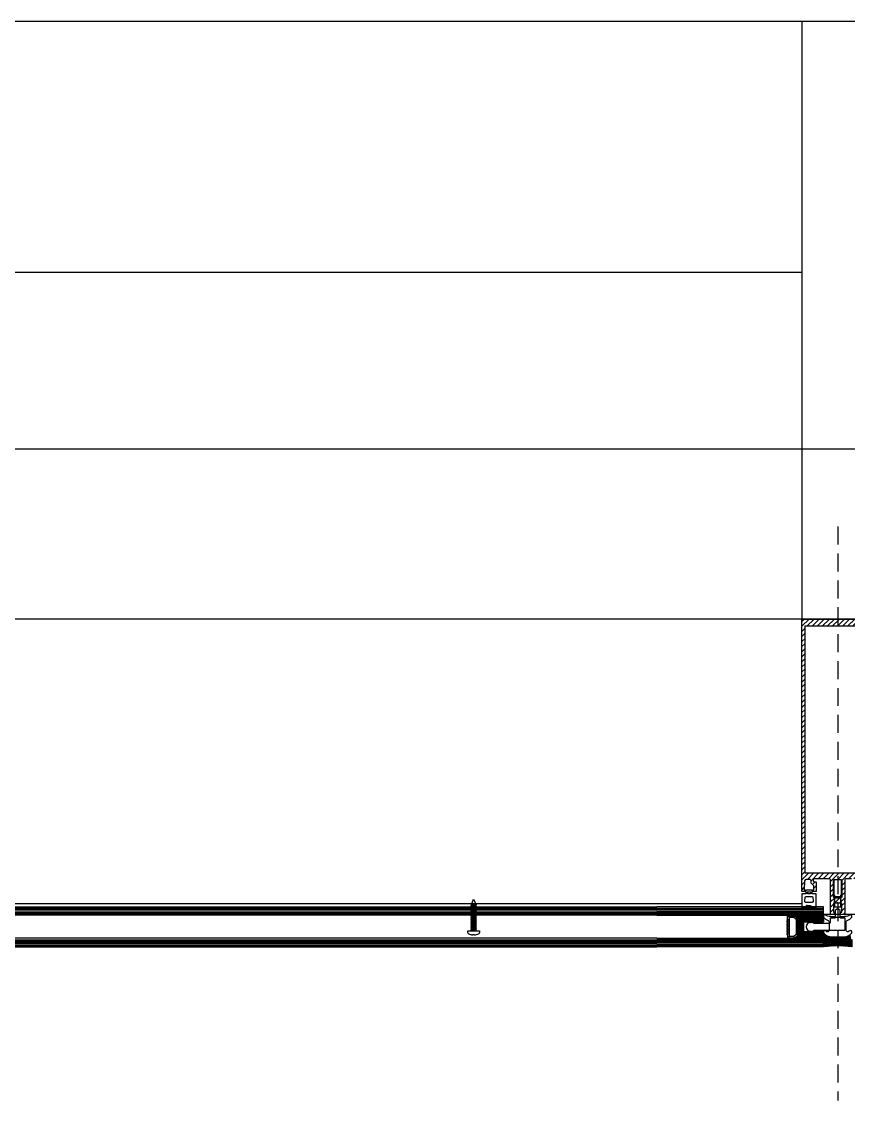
# Model space of a CAD drawing. Header units: inches. Extents: x 21 to 32698, y 13 to 3712.
# Drawn here: x 10935.2 to 10992.9, y 1155.5 to 1230.7 of the extents above; entities that cross this region are included whole.
import ezdxf

# ---------------------------------------------------------------- set-up
doc = ezdxf.new("R2010")
doc.units = ezdxf.units.IN
doc.header["$MEASUREMENT"] = 0
doc.linetypes.add('1+1 dbx a2$0$374_BLD_A1_BLOK_2$0$HIDDEN', pattern=[0.375, 0.25, -0.125])
for name, color, linetype, lineweight in [('Z_MİM_-KM-Gor-15', 8, 'Continuous', 25), ('Z_MİM_00', 8, 'Continuous', 25), ('Z_MİM_78-köpük', 8, 'Continuous', 25), ('Z_MİM_Aksesuar', 8, 'Continuous', 25), ('Z_MİM_alU-8', 8, 'Continuous', 25), ('Z_MİM_ALUMINIUM', 8, 'Continuous', 25), ('Z_MİM_fitiller_k', 8, 'Continuous', 25), ('Z_MİM_MYM_CAM', 8, 'Continuous', 25), ('Z_MİM_TR', 8, 'Continuous', 25)]:
    doc.layers.add(name, color=color, linetype=linetype, lineweight=lineweight)

# ---------------------------------------------------------------- blocks, each defined once
blk = doc.blocks.new('V24222')
at = {"linetype": 'Continuous'}
for p, q in [((3032.84, -606.47), (3033.06, -606.47)), ((3032.84, -607.5), (3033.06, -607.5)), ((3033.06, -605.14), (3033.06, -605.21)), ((3033.06, -606.47), (3033.06, -607.5)), ((3033.06, -608.75), (3033.06, -608.82)), ((3035.9, -602.98), (3034.67, -602.98)), ((3035.9, -610.98), (3035.9, -602.98)), ((3036.94, -605.43), (3036.1, -605.43)), ((3036.1, -608.53), (3036.3, -608.53)), ((3036.3, -608.53), (3036.48, -609.04)), ((3036.48, -609.04), (3037.41, -604.92)), ((3036.48, -609.04), (3036.95, -608.57)), ((3036.6, -606.94), (3036.95, -605.39)), ((3037.41, -604.92), (3036.95, -605.39)), ((3036.95, -608.57), (3037.3, -607.02)), ((3036.95, -608.53), (3037.7, -608.53)), ((3037.59, -605.43), (3037.41, -604.92)), ((3038.34, -605.43), (3037.59, -605.43)), ((3037.7, -608.53), (3037.88, -609.04)), ((3037.88, -609.04), (3038.81, -604.92)), ((3037.88, -609.04), (3038.35, -608.57)), ((3038, -606.94), (3038.35, -605.39)), ((3038.81, -604.92), (3038.35, -605.39)), ((3038.35, -608.57), (3038.7, -607.02)), ((3038.35, -608.53), (3039.1, -608.53)), ((3038.99, -605.43), (3038.81, -604.92)), ((3039.74, -605.43), (3038.99, -605.43)), ((3039.1, -608.53), (3039.28, -609.04)), ((3039.28, -609.04), (3040.21, -604.92)), ((3039.28, -609.04), (3039.75, -608.57)), ((3039.4, -606.94), (3039.75, -605.39)), ((3040.21, -604.92), (3039.75, -605.39)), ((3039.75, -608.57), (3040.1, -607.02)), ((3039.75, -608.53), (3040.5, -608.53)), ((3040.39, -605.43), (3040.21, -604.92)), ((3041.14, -605.43), (3040.39, -605.43)), ((3040.5, -608.53), (3040.68, -609.04)), ((3040.68, -609.04), (3041.61, -604.92)), ((3040.68, -609.04), (3041.15, -608.57)), ((3040.8, -606.94), (3041.15, -605.39)), ((3041.61, -604.92), (3041.15, -605.39)), ((3041.15, -608.57), (3041.5, -607.02)), ((3041.15, -608.53), (3041.9, -608.53)), ((3041.79, -605.43), (3041.61, -604.92)), ((3042.54, -605.43), (3041.79, -605.43)), ((3041.9, -608.53), (3042.08, -609.04)), ((3042.08, -609.04), (3043.01, -604.92)), ((3042.08, -609.04), (3042.55, -608.57)), ((3042.2, -606.94), (3042.55, -605.39)), ((3043.01, -604.92), (3042.55, -605.39)), ((3042.55, -608.57), (3042.9, -607.02)), ((3042.55, -608.53), (3043.3, -608.53)), ((3043.19, -605.43), (3043.01, -604.92)), ((3043.94, -605.43), (3043.19, -605.43)), ((3043.3, -608.53), (3043.48, -609.04)), ((3043.48, -609.04), (3044.41, -604.92)), ((3043.48, -609.04), (3043.95, -608.57)), ((3043.6, -606.94), (3043.95, -605.39)), ((3044.41, -604.92), (3043.95, -605.39)), ((3043.95, -608.57), (3044.3, -607.02)), ((3043.95, -608.53), (3044.7, -608.53)), ((3044.59, -605.43), (3044.41, -604.92)), ((3045.34, -605.43), (3044.59, -605.43)), ((3044.7, -608.53), (3044.88, -609.04)), ((3044.88, -609.04), (3045.81, -604.92)), ((3044.88, -609.04), (3045.35, -608.57)), ((3045, -606.94), (3045.35, -605.39)), ((3045.81, -604.92), (3045.35, -605.39)), ((3045.35, -608.57), (3045.7, -607.02)), ((3045.35, -608.53), (3046.1, -608.53)), ((3045.99, -605.43), (3045.81, -604.92)), ((3046.74, -605.43), (3045.99, -605.43)), ((3046.1, -608.53), (3046.28, -609.04)), ((3046.28, -609.04), (3047.21, -604.92)), ((3046.28, -609.04), (3046.75, -608.57)), ((3046.4, -606.94), (3046.75, -605.39)), ((3047.21, -604.92), (3046.75, -605.39)), ((3046.75, -608.57), (3047.1, -607.02)), ((3046.75, -608.53), (3047.5, -608.53)), ((3047.39, -605.43), (3047.21, -604.92)), ((3048.14, -605.43), (3047.39, -605.43)), ((3047.5, -608.53), (3047.68, -609.04)), ((3047.68, -609.04), (3048.61, -604.92)), ((3047.68, -609.04), (3048.15, -608.57)), ((3047.8, -606.94), (3048.15, -605.39)), ((3048.61, -604.92), (3048.15, -605.39)), ((3048.15, -608.57), (3048.5, -607.02)), ((3048.15, -608.53), (3048.9, -608.53)), ((3048.79, -605.43), (3048.61, -604.92)), ((3049.54, -605.43), (3048.79, -605.43)), ((3048.9, -608.53), (3049.08, -609.04)), ((3049.08, -609.04), (3050.01, -604.92)), ((3049.08, -609.04), (3049.55, -608.57)), ((3049.2, -606.94), (3049.55, -605.39)), ((3050.01, -604.92), (3049.55, -605.39)), ((3049.55, -608.57), (3049.9, -607.02)), ((3049.55, -608.53), (3050.3, -608.53)), ((3050.19, -605.43), (3050.01, -604.92)), ((3050.94, -605.43), (3050.19, -605.43)), ((3050.3, -608.53), (3050.48, -609.04)), ((3050.48, -609.04), (3051.41, -604.92)), ((3050.48, -609.04), (3050.95, -608.57)), ((3050.6, -606.94), (3050.95, -605.39)), ((3051.41, -604.92), (3050.95, -605.39)), ((3050.95, -608.57), (3051.3, -607.02)), ((3050.95, -608.53), (3051.7, -608.53)), ((3051.59, -605.43), (3051.41, -604.92)), ((3052.34, -605.43), (3051.59, -605.43)), ((3051.7, -608.53), (3051.88, -609.04)), ((3051.88, -609.04), (3052.81, -604.92)), ((3051.88, -609.04), (3052.35, -608.57)), ((3052, -606.94), (3052.35, -605.39)), ((3052.81, -604.92), (3052.35, -605.39)), ((3052.35, -608.57), (3052.7, -607.02)), ((3052.35, -608.53), (3053.1, -608.53)), ((3052.99, -605.43), (3052.81, -604.92)), ((3053.74, -605.43), (3052.99, -605.43)), ((3053.1, -608.53), (3053.28, -609.04)), ((3053.28, -609.04), (3054.21, -604.92)), ((3053.28, -609.04), (3053.75, -608.57)), ((3053.4, -606.94), (3053.75, -605.39)), ((3054.21, -604.92), (3053.75, -605.39)), ((3053.75, -608.57), (3054.1, -607.02)), ((3053.75, -608.53), (3054.2, -608.53)), ((3054.2, -608.53), (3054.2, -606.49)), ((3054.2, -608.53), (3057.9, -606.98)), ((3054.42, -605.53), (3054.21, -604.92)), ((3057.9, -606.98), (3054.42, -605.53)), ((3034.67, -610.98), (3035.9, -610.98))]:
    blk.add_line(p, q, dxfattribs=at)
for centre, radius, start, end in [((3039.3, -606.98), 6.48, 164.1432, 175.44129), ((3039.3, -606.98), 6.48, 184.55871, 195.8568), ((3039.3, -606.98), 6.5, 146.80355, 163.52095), ((3039.3, -606.98), 6.5, 196.47905, 213.19645), ((3034.67, -603.96), 0.975, 90, 146.80355), ((3036.1, -605.23), 0.2, 180, 270), ((3036.1, -608.73), 0.2, 90, 180), ((3034.67, -610.01), 0.975, 213.19645, 270)]:
    blk.add_arc(centre, radius, start, end, dxfattribs=at)
for points, knots in [([(3036.3, -608.53), (3036.3, -608.53), (3036.3, -608.53), (3036.31, -608.49), (3036.33, -608.4), (3036.35, -608.28), (3036.38, -608.12), (3036.41, -607.93), (3036.45, -607.71), (3036.5, -607.47), (3036.54, -607.21), (3036.58, -607.03), (3036.6, -606.94), (3036.6, -606.94)], [0, 0, 0, 0, 0.053742, 0.158737, 0.260521, 0.365221, 0.467704, 0.573083, 0.676959, 0.783758, 0.889256, 0.997742, 1, 1, 1, 1]), ([(3037.59, -605.44), (3037.59, -605.44), (3037.59, -605.44), (3037.58, -605.48), (3037.56, -605.57), (3037.54, -605.69), (3037.52, -605.83), (3037.49, -605.98), (3037.46, -606.15), (3037.42, -606.36), (3037.38, -606.59), (3037.33, -606.82), (3037.31, -606.96), (3037.3, -607.02)], [0, 0, 0, 0, 0.067498, 0.172426, 0.274213, 0.378912, 0.459082, 0.540613, 0.628383, 0.717903, 0.823022, 0.931116, 1, 1, 1, 1]), ([(3037.7, -608.53), (3037.7, -608.53), (3037.7, -608.53), (3037.71, -608.49), (3037.73, -608.4), (3037.75, -608.28), (3037.78, -608.12), (3037.81, -607.93), (3037.85, -607.71), (3037.9, -607.47), (3037.94, -607.21), (3037.98, -607.03), (3038, -606.94), (3038, -606.94)], [0, 0, 0, 0, 0.053742, 0.158737, 0.260521, 0.365221, 0.467704, 0.573083, 0.676959, 0.783758, 0.889256, 0.997742, 1, 1, 1, 1]), ([(3038.99, -605.44), (3038.99, -605.44), (3038.99, -605.44), (3038.98, -605.48), (3038.96, -605.57), (3038.94, -605.69), (3038.92, -605.83), (3038.89, -605.98), (3038.86, -606.15), (3038.82, -606.36), (3038.78, -606.59), (3038.73, -606.82), (3038.71, -606.96), (3038.7, -607.02)], [0, 0, 0, 0, 0.067498, 0.172426, 0.274213, 0.378912, 0.459082, 0.540613, 0.628383, 0.717903, 0.823022, 0.931116, 1, 1, 1, 1]), ([(3039.1, -608.53), (3039.1, -608.53), (3039.1, -608.53), (3039.11, -608.49), (3039.13, -608.4), (3039.15, -608.28), (3039.18, -608.12), (3039.21, -607.93), (3039.25, -607.71), (3039.3, -607.47), (3039.34, -607.21), (3039.38, -607.03), (3039.4, -606.94), (3039.4, -606.94)], [0, 0, 0, 0, 0.053742, 0.158737, 0.260521, 0.365221, 0.467704, 0.573083, 0.676959, 0.783758, 0.889256, 0.997742, 1, 1, 1, 1]), ([(3040.39, -605.44), (3040.39, -605.44), (3040.39, -605.44), (3040.38, -605.48), (3040.36, -605.57), (3040.34, -605.69), (3040.32, -605.83), (3040.29, -605.98), (3040.26, -606.15), (3040.22, -606.36), (3040.18, -606.59), (3040.13, -606.82), (3040.11, -606.96), (3040.1, -607.02)], [0, 0, 0, 0, 0.0674976, 0.172426, 0.2742129, 0.3789118, 0.4590818, 0.5406131, 0.6283826, 0.7179026, 0.8230218, 0.9311159, 1, 1, 1, 1]), ([(3040.5, -608.53), (3040.5, -608.53), (3040.5, -608.53), (3040.51, -608.49), (3040.53, -608.4), (3040.55, -608.28), (3040.58, -608.12), (3040.61, -607.93), (3040.65, -607.71), (3040.7, -607.47), (3040.74, -607.21), (3040.78, -607.03), (3040.8, -606.94), (3040.8, -606.94)], [0, 0, 0, 0, 0.053742, 0.158737, 0.260521, 0.365221, 0.467704, 0.573083, 0.676959, 0.783758, 0.889256, 0.997742, 1, 1, 1, 1]), ([(3041.79, -605.44), (3041.79, -605.44), (3041.79, -605.44), (3041.78, -605.48), (3041.76, -605.57), (3041.74, -605.69), (3041.72, -605.83), (3041.69, -605.98), (3041.66, -606.15), (3041.62, -606.36), (3041.58, -606.59), (3041.53, -606.82), (3041.51, -606.96), (3041.5, -607.02)], [0, 0, 0, 0, 0.0674976, 0.172426, 0.2742129, 0.3789118, 0.4590818, 0.5406131, 0.6283826, 0.7179026, 0.8230218, 0.9311159, 1, 1, 1, 1]), ([(3041.9, -608.53), (3041.9, -608.53), (3041.9, -608.53), (3041.91, -608.49), (3041.93, -608.4), (3041.95, -608.28), (3041.98, -608.12), (3042.01, -607.93), (3042.05, -607.71), (3042.1, -607.47), (3042.14, -607.21), (3042.18, -607.03), (3042.2, -606.94), (3042.2, -606.94)], [0, 0, 0, 0, 0.0537417, 0.158737, 0.2605214, 0.3652209, 0.4677041, 0.5730834, 0.6769594, 0.7837579, 0.8892561, 0.9977416, 1, 1, 1, 1]), ([(3043.19, -605.44), (3043.19, -605.44), (3043.19, -605.44), (3043.18, -605.48), (3043.16, -605.57), (3043.14, -605.69), (3043.12, -605.83), (3043.09, -605.98), (3043.06, -606.15), (3043.02, -606.36), (3042.98, -606.59), (3042.93, -606.82), (3042.91, -606.96), (3042.9, -607.02)], [0, 0, 0, 0, 0.067498, 0.172426, 0.274213, 0.378912, 0.459082, 0.540613, 0.628383, 0.717903, 0.823022, 0.931116, 1, 1, 1, 1]), ([(3043.3, -608.53), (3043.3, -608.53), (3043.3, -608.53), (3043.31, -608.49), (3043.33, -608.4), (3043.35, -608.28), (3043.38, -608.12), (3043.41, -607.93), (3043.45, -607.71), (3043.5, -607.47), (3043.54, -607.21), (3043.58, -607.03), (3043.6, -606.94), (3043.6, -606.94)], [0, 0, 0, 0, 0.053742, 0.158737, 0.260521, 0.365221, 0.467704, 0.573083, 0.676959, 0.783758, 0.889256, 0.997742, 1, 1, 1, 1]), ([(3044.59, -605.44), (3044.59, -605.44), (3044.59, -605.44), (3044.58, -605.48), (3044.56, -605.57), (3044.54, -605.69), (3044.52, -605.83), (3044.49, -605.98), (3044.46, -606.15), (3044.42, -606.36), (3044.38, -606.59), (3044.33, -606.82), (3044.31, -606.96), (3044.3, -607.02)], [0, 0, 0, 0, 0.067498, 0.172426, 0.274213, 0.378912, 0.459082, 0.540613, 0.628383, 0.717903, 0.823022, 0.931116, 1, 1, 1, 1]), ([(3044.7, -608.53), (3044.7, -608.53), (3044.7, -608.53), (3044.71, -608.49), (3044.73, -608.4), (3044.75, -608.28), (3044.78, -608.12), (3044.81, -607.93), (3044.85, -607.71), (3044.9, -607.47), (3044.94, -607.21), (3044.98, -607.03), (3045, -606.94), (3045, -606.94)], [0, 0, 0, 0, 0.053742, 0.158737, 0.260521, 0.365221, 0.467704, 0.573083, 0.676959, 0.783758, 0.889256, 0.997742, 1, 1, 1, 1]), ([(3045.99, -605.44), (3045.99, -605.44), (3045.99, -605.44), (3045.98, -605.48), (3045.96, -605.57), (3045.94, -605.69), (3045.92, -605.83), (3045.89, -605.98), (3045.86, -606.15), (3045.82, -606.36), (3045.78, -606.59), (3045.73, -606.82), (3045.71, -606.96), (3045.7, -607.02)], [0, 0, 0, 0, 0.067498, 0.172426, 0.274213, 0.378912, 0.459082, 0.540613, 0.628383, 0.717903, 0.823022, 0.931116, 1, 1, 1, 1]), ([(3046.1, -608.53), (3046.1, -608.53), (3046.1, -608.53), (3046.11, -608.49), (3046.13, -608.4), (3046.15, -608.28), (3046.18, -608.12), (3046.21, -607.93), (3046.25, -607.71), (3046.3, -607.47), (3046.34, -607.21), (3046.38, -607.03), (3046.4, -606.94), (3046.4, -606.94)], [0, 0, 0, 0, 0.053742, 0.158737, 0.260521, 0.365221, 0.467704, 0.573083, 0.676959, 0.783758, 0.889256, 0.997742, 1, 1, 1, 1]), ([(3047.39, -605.44), (3047.39, -605.44), (3047.39, -605.44), (3047.38, -605.48), (3047.36, -605.57), (3047.34, -605.69), (3047.32, -605.83), (3047.29, -605.98), (3047.26, -606.15), (3047.22, -606.36), (3047.18, -606.59), (3047.13, -606.82), (3047.11, -606.96), (3047.1, -607.02)], [0, 0, 0, 0, 0.067498, 0.172426, 0.274213, 0.378912, 0.459082, 0.540613, 0.628383, 0.717903, 0.823022, 0.931116, 1, 1, 1, 1]), ([(3047.5, -608.53), (3047.5, -608.53), (3047.5, -608.53), (3047.51, -608.49), (3047.53, -608.4), (3047.55, -608.28), (3047.58, -608.12), (3047.61, -607.93), (3047.65, -607.71), (3047.7, -607.47), (3047.74, -607.21), (3047.78, -607.03), (3047.8, -606.94), (3047.8, -606.94)], [0, 0, 0, 0, 0.053742, 0.158737, 0.260521, 0.365221, 0.467704, 0.573083, 0.676959, 0.783758, 0.889256, 0.997742, 1, 1, 1, 1]), ([(3048.79, -605.44), (3048.79, -605.44), (3048.79, -605.44), (3048.78, -605.48), (3048.76, -605.57), (3048.74, -605.69), (3048.72, -605.83), (3048.69, -605.98), (3048.66, -606.15), (3048.62, -606.36), (3048.58, -606.59), (3048.53, -606.82), (3048.51, -606.96), (3048.5, -607.02)], [0, 0, 0, 0, 0.067498, 0.172426, 0.274213, 0.378912, 0.459082, 0.540613, 0.628383, 0.717903, 0.823022, 0.931116, 1, 1, 1, 1]), ([(3048.9, -608.53), (3048.9, -608.53), (3048.9, -608.53), (3048.91, -608.49), (3048.93, -608.4), (3048.95, -608.28), (3048.98, -608.12), (3049.01, -607.93), (3049.05, -607.71), (3049.1, -607.47), (3049.14, -607.21), (3049.18, -607.03), (3049.2, -606.94), (3049.2, -606.94)], [0, 0, 0, 0, 0.053742, 0.158737, 0.260521, 0.365221, 0.467704, 0.573083, 0.676959, 0.783758, 0.889256, 0.997742, 1, 1, 1, 1]), ([(3050.19, -605.44), (3050.19, -605.44), (3050.19, -605.44), (3050.18, -605.48), (3050.16, -605.57), (3050.14, -605.69), (3050.12, -605.83), (3050.09, -605.98), (3050.06, -606.15), (3050.02, -606.36), (3049.98, -606.59), (3049.93, -606.82), (3049.91, -606.96), (3049.9, -607.02)], [0, 0, 0, 0, 0.067498, 0.172426, 0.274213, 0.378912, 0.459082, 0.540613, 0.628383, 0.717903, 0.823022, 0.931116, 1, 1, 1, 1]), ([(3050.3, -608.53), (3050.3, -608.53), (3050.3, -608.53), (3050.31, -608.49), (3050.33, -608.4), (3050.35, -608.28), (3050.38, -608.12), (3050.41, -607.93), (3050.45, -607.71), (3050.5, -607.47), (3050.54, -607.21), (3050.58, -607.03), (3050.6, -606.94), (3050.6, -606.94)], [0, 0, 0, 0, 0.053742, 0.158737, 0.260521, 0.365221, 0.467704, 0.573083, 0.676959, 0.783758, 0.889256, 0.997742, 1, 1, 1, 1]), ([(3051.59, -605.44), (3051.59, -605.44), (3051.59, -605.44), (3051.58, -605.48), (3051.56, -605.57), (3051.54, -605.69), (3051.52, -605.83), (3051.49, -605.98), (3051.46, -606.15), (3051.42, -606.36), (3051.38, -606.59), (3051.33, -606.82), (3051.31, -606.96), (3051.3, -607.02)], [0, 0, 0, 0, 0.067498, 0.172426, 0.274213, 0.378912, 0.459082, 0.540613, 0.628383, 0.717903, 0.823022, 0.931116, 1, 1, 1, 1]), ([(3051.7, -608.53), (3051.7, -608.53), (3051.7, -608.53), (3051.71, -608.49), (3051.73, -608.4), (3051.75, -608.28), (3051.78, -608.12), (3051.81, -607.93), (3051.85, -607.71), (3051.9, -607.47), (3051.94, -607.21), (3051.98, -607.03), (3052, -606.94), (3052, -606.94)], [0, 0, 0, 0, 0.053742, 0.158737, 0.260521, 0.365221, 0.467704, 0.573083, 0.676959, 0.783758, 0.889256, 0.997742, 1, 1, 1, 1]), ([(3052.99, -605.44), (3052.99, -605.44), (3052.99, -605.44), (3052.98, -605.48), (3052.96, -605.57), (3052.94, -605.69), (3052.92, -605.83), (3052.89, -605.98), (3052.86, -606.15), (3052.82, -606.36), (3052.78, -606.59), (3052.73, -606.82), (3052.71, -606.96), (3052.7, -607.02)], [0, 0, 0, 0, 0.067498, 0.172426, 0.274213, 0.378912, 0.459082, 0.540613, 0.628383, 0.717903, 0.823022, 0.931116, 1, 1, 1, 1]), ([(3053.1, -608.53), (3053.1, -608.53), (3053.1, -608.53), (3053.11, -608.49), (3053.13, -608.4), (3053.15, -608.28), (3053.18, -608.12), (3053.21, -607.93), (3053.25, -607.71), (3053.3, -607.47), (3053.34, -607.21), (3053.38, -607.03), (3053.4, -606.94), (3053.4, -606.94)], [0, 0, 0, 0, 0.053615, 0.158611, 0.260395, 0.365095, 0.467577, 0.572956, 0.676831, 0.783628, 0.889125, 0.99761, 1, 1, 1, 1]), ([(3054.42, -605.53), (3054.42, -605.53), (3054.42, -605.52), (3054.42, -605.55), (3054.4, -605.63), (3054.37, -605.74), (3054.34, -605.89), (3054.3, -606.08), (3054.25, -606.28), (3054.21, -606.42), (3054.2, -606.49)], [0, 0, 0, 0, 0.0340665, 0.1766316, 0.3139828, 0.4552288, 0.5943087, 0.7371977, 0.8671766, 1, 1, 1, 1])]:
    blk.add_open_spline(points, degree=3, knots=knots, dxfattribs=at)
blk.add_open_spline([(3054.2, -606.49), (3054.16, -606.66), (3054.13, -606.84), (3054.1, -607.02)], degree=3, dxfattribs=at)
blk = doc.blocks.new('klips detay')
at = {"layer": 'Z_MİM_Aksesuar'}
h = blk.add_hatch(dxfattribs=at)
h.set_pattern_fill('ANSI37', color=256, scale=0.25, angle=-90, style=0)
h.set_pattern_definition([(315, (-4779.5639, 8940.09785), (0.56126601, 0.56126601), []), (45, (-4779.5639, 8940.09785), (-0.56126601, 0.56126601), [])])
h.paths.add_polyline_path([(0, -4.46), (0, 0), (-20.1, 0), (-20.1, -0.25), (-18, -2.14), (-18, -13.77), (-20.2, -15.75), (-20.2, -16), (0, -16), (0, -11.46), (-13.84, -11.46), (-13.9, -11.46), (-13.9, -4.46)])
blk.add_line((-25, -16), (-20.2, -16))
at = {"linetype": 'Continuous'}
for p in [(-20.59, -1.25), (-19, -2.69), (-19, -13.31), (-19, -13.31), (-18, -13.77), (-18, -13.77), (-25, -15.25), (-25, -15.25), (-25, -16), (-20.2, -16), (-20.2, -16)]:
    blk.add_point(p, dxfattribs=at)
at = {"layer": 'Z_MİM_Aksesuar'}
for p, q in [((-25.02, -3.47), (-25.13, -3.36)), ((-25.02, -4.47), (-25.13, -4.36)), ((-25.02, -5.47), (-25.13, -5.36)), ((-25.02, -6.47), (-25.13, -6.36)), ((-25.02, -6.47), (-25.13, -6.36)), ((-25.02, -7.47), (-25.13, -7.36)), ((-25.02, -7.47), (-25.13, -7.36)), ((-25.12, -2.94), (-25.05, -2.87)), ((-25.12, -3.94), (-25.05, -3.87)), ((-25.12, -4.94), (-25.05, -4.87)), ((-25.12, -5.94), (-25.05, -5.87)), ((-25.12, -5.94), (-25.05, -5.87)), ((-25.12, -6.94), (-25.05, -6.87)), ((-25.12, -6.94), (-25.05, -6.87)), ((-25.02, -2.47), (-25, -0.25)), ((-25, -0.25), (-20.1, -0.25)), ((-20.59, -1.25), (-24.01, -1.25)), ((-24.01, -14.75), (-24.01, -1.25)), ((-19, -2.69), (-20.59, -1.25)), ((-20.1, -0.25), (-18, -2.14)), ((-19, -13.31), (-19, -2.69)), ((-18, -2.14), (-18, -13.77)), ((-18, -13.77), (-18, -2.14)), ((-25.02, -8.47), (-25.13, -8.36)), ((-25.02, -9.47), (-25.13, -9.36)), ((-25.02, -10.47), (-25.13, -10.36)), ((-25.02, -11.47), (-25.13, -11.36)), ((-25.02, -12.47), (-25.13, -12.36)), ((-25.02, -13.47), (-25.13, -13.36)), ((-25.12, -7.94), (-25.05, -7.87)), ((-25.12, -8.94), (-25.05, -8.87)), ((-25.12, -9.94), (-25.05, -9.87)), ((-25.12, -10.94), (-25.05, -10.87)), ((-25.12, -11.94), (-25.05, -11.87)), ((-25.12, -12.94), (-25.05, -12.87)), ((-25.02, -13.47), (-25, -15.75)), ((-24.01, -14.75), (-20.59, -14.75)), ((-20.59, -14.75), (-19, -13.31)), ((-18, -13.77), (-20.2, -15.75)), ((-20.2, -15.75), (-18, -13.77)), ((-25, -15.75), (-20.2, -15.75))]:
    blk.add_line(p, q, dxfattribs=at)
for points in [[(0, -4.46), (0, 0), (-20.1, 0), (-20.1, -0.25), (-18, -2.14), (-18, -13.77), (-20.2, -15.75), (-20.2, -16), (0, -16), (0, -11.46), (-13.84, -11.46), (-13.9, -11.46), (-13.9, -4.46), (0, -4.46)], [(0, -4.46), (-13.9, -4.46), (-13.9, -11.46), (0, -11.46)]]:
    blk.add_lwpolyline(points, dxfattribs=at)
for centre, start, end in [((-24.91, -3.15), 134.96385, 223.53987), ((-24.91, -4.15), 134.96385, 223.53987), ((-24.91, -5.15), 134.96385, 223.53987), ((-24.91, -6.15), 134.96385, 223.53987), ((-24.91, -6.15), 134.96385, 223.53987), ((-24.91, -7.15), 134.96385, 223.53987), ((-24.91, -7.15), 134.96385, 223.53987), ((-25.26, -2.65), 314.96385, 37.83131), ((-25.26, -3.65), 314.96385, 37.83131), ((-25.26, -4.65), 314.96385, 37.83131), ((-25.26, -5.65), 314.96385, 37.83131), ((-25.26, -5.65), 314.96385, 37.83131), ((-25.26, -6.65), 314.96385, 37.83131), ((-25.26, -6.65), 314.96385, 37.83131), ((-25.26, -7.65), 314.96385, 37.83131), ((-24.91, -8.15), 134.96385, 223.53987), ((-24.91, -9.15), 134.96385, 223.53987), ((-24.91, -10.15), 134.96385, 223.53987), ((-24.91, -11.15), 134.96385, 223.53987), ((-24.91, -12.15), 134.96385, 223.53987), ((-24.91, -13.15), 134.96385, 223.53987), ((-25.26, -8.65), 314.96385, 37.83131), ((-25.26, -9.65), 314.96385, 37.83131), ((-25.26, -10.65), 314.96385, 37.83131), ((-25.26, -11.65), 314.96385, 37.83131), ((-25.26, -12.65), 314.96385, 37.83131)]:
    blk.add_arc(centre, 0.3, start, end, dxfattribs=at)
for p in [(-25.26, -2.65), (-25.26, -2.65), (-25.26, -3.65), (-25.26, -3.65), (-25.26, -4.65), (-25.26, -4.65), (-25.26, -5.65), (-25.26, -5.65), (-25.26, -5.65), (-25.26, -5.65), (-25.26, -5.65), (-25.26, -5.65), (-25.26, -5.65), (-25.26, -6.65), (-25.26, -6.65), (-25.26, -6.65), (-25.26, -6.65), (-25.26, -6.65), (-25.26, -6.65), (-25.26, -6.65), (-25.13, -3.36), (-25.13, -3.36), (-25.13, -4.36), (-25.13, -4.36), (-25.13, -5.36), (-25.13, -5.36), (-25.13, -6.36), (-25.13, -6.36), (-25.13, -6.36), (-25.13, -7.36), (-25.13, -7.36), (-25.13, -7.36), (-25.12, -2.94), (-25.12, -2.94), (-25.12, -3.94), (-25.12, -3.94), (-25.12, -4.94), (-25.12, -4.94), (-25.12, -5.94), (-25.12, -5.94), (-25.12, -5.94), (-25.12, -6.94), (-25.12, -6.94), (-25.12, -6.94), (-25.05, -2.87), (-25.05, -2.87), (-25.05, -3.87), (-25.05, -3.87), (-25.05, -4.87), (-25.05, -4.87), (-25.05, -5.87), (-25.05, -5.87), (-25.05, -5.87), (-25.05, -6.87), (-25.05, -6.87), (-25.05, -6.87), (-25.02, -2.47), (-25.02, -2.47), (-25.02, -3.47), (-25.02, -3.47), (-25.02, -4.47), (-25.02, -4.47), (-25.02, -5.47), (-25.02, -5.47), (-25.02, -5.47), (-25.02, -6.47), (-25.02, -6.47), (-25.02, -6.47), (-25.02, -7.47), (-25.02, -7.47), (-25.02, -7.47), (-24.91, -3.15), (-24.91, -3.15), (-24.91, -4.15), (-24.91, -4.15), (-24.91, -5.15), (-24.91, -5.15), (-24.91, -5.15), (-24.91, -5.15), (-24.91, -6.15), (-24.91, -6.15), (-24.91, -6.15), (-24.91, -6.15), (-24.91, -6.15), (-24.91, -6.15), (-24.91, -6.15), (-24.91, -7.15), (-24.91, -7.15), (-24.91, -7.15), (-24.91, -7.15), (-24.91, -7.15), (-24.91, -7.15), (-24.91, -7.15), (-24.01, -1.25), (-25.26, -7.65), (-25.26, -7.65), (-25.26, -7.65), (-25.26, -7.65), (-25.26, -8.65), (-25.26, -8.65), (-25.26, -8.65), (-25.26, -8.65), (-25.26, -9.65), (-25.26, -9.65), (-25.26, -10.65), (-25.26, -10.65), (-25.26, -10.65), (-25.26, -10.65), (-25.26, -11.65), (-25.26, -11.65), (-25.26, -11.65), (-25.26, -11.65), (-25.26, -12.65), (-25.26, -12.65), (-25.26, -12.65), (-25.26, -12.65), (-25.13, -8.36), (-25.13, -8.36), (-25.13, -9.36), (-25.13, -9.36), (-25.13, -10.36), (-25.13, -10.36), (-25.13, -11.36), (-25.13, -11.36), (-25.13, -12.36), (-25.13, -12.36), (-25.12, -7.94), (-25.12, -7.94), (-25.12, -8.94), (-25.12, -8.94), (-25.12, -9.94), (-25.12, -9.94), (-25.12, -10.94), (-25.12, -10.94), (-25.12, -11.94), (-25.12, -11.94), (-25.12, -12.94), (-25.12, -12.94), (-25.05, -7.87), (-25.05, -7.87), (-25.05, -8.87), (-25.05, -8.87), (-25.05, -9.87), (-25.05, -9.87), (-25.05, -10.87), (-25.05, -10.87), (-25.05, -11.87), (-25.05, -11.87), (-25.05, -12.87), (-25.05, -12.87), (-25.02, -8.47), (-25.02, -8.47), (-25.02, -9.47), (-25.02, -9.47), (-25.02, -10.47), (-25.02, -10.47), (-25.02, -11.47), (-25.02, -11.47), (-25.02, -12.47), (-25.02, -12.47), (-24.91, -8.15), (-24.91, -8.15), (-24.91, -8.15), (-24.91, -8.15), (-24.91, -9.15), (-24.91, -9.15), (-24.91, -9.15), (-24.91, -9.15), (-24.91, -10.15), (-24.91, -10.15), (-24.91, -10.15), (-24.91, -10.15), (-24.91, -11.15), (-24.91, -11.15), (-24.91, -11.15), (-24.91, -11.15), (-24.91, -11.15), (-24.91, -11.15), (-24.91, -11.15), (-24.91, -11.15), (-24.91, -12.15), (-24.91, -12.15), (-24.91, -12.15), (-24.91, -12.15), (-24.91, -12.15), (-24.91, -12.15), (-24.91, -12.15), (-24.91, -12.15), (-24.91, -13.15), (-24.91, -13.15), (-24.91, -13.15), (-24.91, -13.15), (-24.01, -10), (-24.01, -14.75), (-20.59, -14.75)]:
    blk.add_point(p, dxfattribs=at)
at = {"layer": 'Z_MİM_ALUMINIUM'}
for p, q in [((-20.1, 0), (-25, 0)), ((-25, 0), (-25, -0.25)), ((-20.1, -0.25), (-20.1, 0)), ((-25, -0.25), (-20.1, -0.25)), ((-20.2, -15.75), (-25, -15.75)), ((-25, -15.75), (-25, -16)), ((-20.2, -16), (-20.2, -15.75))]:
    blk.add_line(p, q, dxfattribs=at)
blk = doc.blocks.new('D09055')
at = {"layer": 'Z_MİM_78-köpük'}
blk.add_lwpolyline([(6, -9.14, -0.314914), (6.66, -8.2, 0.149332), (9.81, -5.82, 0.850698), (8.42, -4.42, -0.156616), (5.06, -5.5), (5.01, -5.5), (5.01, -5.51), (1.81, -5.51), (1.81, -1.17), (0.63, -0.22, 0.351086), (-0.63, -0.22), (-1.79, -1.15), (-1.79, -5.51), (-4.99, -5.51), (-5.06, -5.5, -0.156616), (-8.42, -4.42, 0.850698), (-9.81, -5.82, 0.149332), (-6.66, -8.2, -0.314914), (-6, -9.14), (-6, -15.07, -0.555494), (-7.44, -15.97, -0.047351), (-8.4, -15.38, 0.866334), (-9.8, -16.77, 0.237484), (-4.37, -19.51), (4.37, -19.51, 0.237484), (9.8, -16.77, 0.866334), (8.4, -15.38, -0.047351), (7.44, -15.97, -0.555494), (6, -15.07)], format="xyb", close=True, dxfattribs=at)
blk = doc.blocks.new('A$C08B359C0')
at = {"layer": 'Z_MİM_Aksesuar', "linetype": 'ByBlock'}
h = blk.add_hatch(dxfattribs=at)
h.set_pattern_fill('ANSI37', color=256, scale=0.025, angle=-90, style=0)
h.set_pattern_definition([(315, (-10030.61563, -41737.50126), (0.05612660076, 0.05612660076), []), (45, (-10030.61563, -41737.50126), (-0.05612660076, 0.05612660076), [])])
edge = h.paths.add_edge_path()
edge.add_line((-323.676, -185.619), (-323.584, -185.619))
edge.add_line((-323.584, -185.619), (-323.584, -185.626))
edge.add_arc((-323.584, -185.646), 0.02, 90.00005, 180)
edge.add_line((-323.604, -185.646), (-323.604, -186.11))
edge.add_arc((-324.552, -194.043), 7.989, 83.17997, 97.40284)
edge.add_line((-325.582, -186.12), (-325.582, -185.528))
edge.add_line((-325.582, -185.528), (-325.588, -185.075))
edge.add_arc((-325.182, -184.973), 0.418, 194.05821, 247.0472)
edge.add_arc((-324.786, -183.64), 1.807, 251.97687, 276.15443)
edge.add_arc((-324.409, -183.399), 2.046, 264.85956, 285.41917)
edge.add_arc((-320.363, -191.343), 6.923, 119.5074, 120.39383, ccw=False)
edge.add_line((-323.772, -185.318), (-323.699, -185.365))
edge.add_arc((-323.645, -185.421), 0.0776, 134.27443, 180.72565)
edge.add_line((-323.723, -185.422), (-323.723, -185.512))
edge.add_arc((-323.495, -185.475), 0.231, 189.09048, 218.48221)
at = {"layer": 'Z_MİM_alU-8'}
h = blk.add_hatch(dxfattribs=at)
h.set_pattern_fill('ANSI31', color=256, scale=2, style=0)
h.set_pattern_definition([(45, (-443.55805, -140.11941), (-0.1767767, 0.1767767), [])])
h.paths.add_polyline_path([(-322.092, -163.29, 0.414214), (-322.112, -163.27), (-327.072, -163.27, 0.414214), (-327.092, -163.29), (-327.092, -182.25, 0.414214), (-327.072, -182.27), (-326.893, -182.27, 0.414214), (-326.843, -182.22), (-326.843, -182.15), (-326.933, -182.15), (-326.898, -181.515, -0.39827), (-326.798, -181.42), (-326.553, -181.42, -0.414214), (-326.453, -181.52), (-326.453, -181.653, 0.198912), (-326.438, -181.689), (-326.253, -181.874), (-326.253, -182.15), (-326.343, -182.15), (-326.343, -182.22, 0.414214), (-326.293, -182.27), (-326.113, -182.27, 0.414214), (-326.093, -182.25), (-326.093, -181.63, 0.414214), (-326.143, -181.58), (-326.243, -181.58, -0.414214), (-326.293, -181.53), (-326.293, -181.42, -0.414214), (-326.243, -181.37), (-325.993, -181.37), (-325.623, -181.37), (-325.593, -181.34), (-325.563, -181.37), (-325.193, -181.37, -0.414214), (-325.093, -181.47), (-325.093, -182.84, -0.666667), (-325.093, -182.9, -1), (-325.093, -182.94), (-325.093, -183.85, 0.414214), (-325.073, -183.87), (-324.813, -183.87, 0.414214), (-324.793, -183.85), (-324.793, -183.74, 0.414214), (-324.823, -183.71), (-324.893, -183.71), (-324.893, -183.07), (-324.643, -183.07), (-324.593, -183.02), (-324.542, -183.07), (-324.292, -183.07), (-324.292, -183.71), (-324.362, -183.71, 0.414214), (-324.392, -183.74), (-324.392, -183.85, 0.414214), (-324.372, -183.87), (-324.112, -183.87, 0.414214), (-324.092, -183.85), (-324.092, -182.94, -0.666667), (-324.092, -182.88, -1), (-324.092, -182.84), (-324.092, -181.47, -0.414214), (-323.992, -181.37), (-323.622, -181.37), (-323.592, -181.34), (-323.562, -181.37), (-323.192, -181.37), (-322.942, -181.37, -0.414214), (-322.892, -181.42), (-322.892, -181.53, -0.414214), (-322.942, -181.58), (-323.042, -181.58, 0.414214), (-323.092, -181.63), (-323.092, -182.25, 0.414214), (-323.072, -182.27), (-322.892, -182.27, 0.414214), (-322.842, -182.22), (-322.842, -182.15), (-322.932, -182.15), (-322.932, -181.874), (-322.747, -181.689, 0.198912), (-322.732, -181.653), (-322.732, -181.52, -0.414214), (-322.632, -181.42), (-322.387, -181.42, -0.39827), (-322.287, -181.515), (-322.252, -182.15), (-322.342, -182.15), (-322.342, -182.22, 0.414214), (-322.292, -182.27), (-322.112, -182.27, 0.414214), (-322.092, -182.25)])
h.paths.add_polyline_path([(-322.293, -163.77), (-322.293, -180.97), (-324.593, -180.97), (-326.893, -180.97), (-326.893, -163.77)], flags=16)
h.paths.add_polyline_path([(-324.393, -181.42, -0.414214), (-324.293, -181.52), (-324.293, -182.62, -0.414214), (-324.393, -182.72), (-324.593, -182.72), (-324.793, -182.72, -0.414214), (-324.893, -182.62), (-324.893, -181.52, -0.414214), (-324.793, -181.42), (-324.593, -181.42)], flags=16)
h.paths.add_polyline_path([(-325.231, -164.626), (-325.231, -164.258), (-325.824, -164.258), (-325.824, -164.626)], flags=8)
h.paths.add_polyline_path([(-323.68, -180.472), (-323.68, -180.104), (-324.273, -180.104), (-324.273, -180.472)], flags=8)
h.paths.add_polyline_path([(-323.3, -166.278), (-322.891, -166.278), (-322.891, -165.619), (-323.3, -165.619)], flags=8)
h.paths.add_polyline_path([(-326.387, -171.936), (-322.876, -171.936), (-322.876, -171.359), (-326.387, -171.359)], flags=8)
h.paths.add_polyline_path([(-323.581, -172.769), (-323.326, -172.769), (-323.326, -172.357), (-323.581, -172.357)], flags=8)
h.paths.add_polyline_path([(-325.943, -172.947), (-323.521, -172.947), (-323.521, -172.37), (-325.943, -172.37)], flags=8)
h.paths.add_polyline_path([(-323.501, -172.346), (-323.246, -172.346), (-323.246, -171.934), (-323.501, -171.934)], flags=8)
h.paths.add_polyline_path([(-325.879, -171.47), (-323.442, -171.47), (-323.442, -170.646), (-325.879, -170.646)], flags=8)
h.paths.add_polyline_path([(-326.102, -172.477), (-323.461, -172.477), (-323.461, -171.9), (-326.102, -171.9)], flags=8)
at = {"linetype": '1+1 dbx a2$0$374_BLD_A1_BLOK_2$0$HIDDEN', "ltscale": 5}
blk.add_line((-324.592, -156.824, 0), (-324.592, -196.824, 0), dxfattribs=at)
for points in [[(7.545, -163.27), (-657.544, -163.27)], [(8.025, -183.87), (-658.024, -183.87)]]:
    blk.add_lwpolyline(points)
blk.add_lwpolyline([(-326.672, -184.5), (-326.639, -184.43, -0.414214), (-326.613, -184.42), (-326.59, -184.431, 0.355756), (-326.565, -184.424), (-326.547, -184.4, -0.414214), (-326.519, -184.396), (-326.499, -184.411, 0.355756), (-326.474, -184.41), (-326.451, -184.389, -0.414214), (-326.423, -184.391), (-326.406, -184.41, 0.355756), (-326.381, -184.414), (-326.355, -184.399, -0.414214), (-326.328, -184.406), (-326.314, -184.429, 0.150328), (-326.306, -184.437, -0.04303), (-326.258, -184.465), (-325.188, -184.465, 0.406931), (-325.088, -184.368), (-325.082, -184.106, -0.315299), (-325.063, -184.093), (-324.773, -184.093), (-324.729, -184.049, -0.198912), (-324.715, -184.043), (-324.612, -184.043), (-324.582, -184.073), (-324.552, -184.043), (-324.448, -184.043, -0.198912), (-324.434, -184.049), (-324.39, -184.093), (-324.102, -184.093, -0.414214), (-324.082, -184.113), (-324.082, -184.965, -0.414214), (-324.102, -184.985), (-324.552, -184.985), (-324.582, -184.955), (-324.612, -184.985), (-326.258, -184.985, -0.04303), (-326.306, -185.013, 0.150328), (-326.314, -185.021), (-326.328, -185.044, -0.414214), (-326.355, -185.052), (-326.381, -185.037, 0.355756), (-326.406, -185.041), (-326.423, -185.059, -0.414214), (-326.451, -185.061), (-326.474, -185.041, 0.355756), (-326.499, -185.04), (-326.519, -185.055, -0.414214), (-326.547, -185.05), (-326.565, -185.026, 0.355756), (-326.59, -185.02), (-326.613, -185.03, -0.414214), (-326.639, -185.021), (-326.672, -184.951, -0.411835)], format="xyb", close=True)
at = {"layer": 'Z_MİM_-KM-Gor-15'}
for p, q in [((-327.101, -121.617, 0.002), (-443.662, -121.618, -0.002)), ((-206.051, -121.615), (-327.101, -121.617, 0.002)), ((-327.101, -121.617, 0), (-327.095, -151.422, 0)), ((-327.097, -139.117, 0.002), (-436.71, -139.117)), ((-327.095, -151.422, 0), (-327.092, -163.29, 0))]:
    blk.add_line(p, q, dxfattribs=at)
at = {"layer": 'Z_MİM_-KM-Gor-15', "elevation": 0.002}
blk.add_lwpolyline([(-213.582, -139.117), (-213.582, -151.422), (-436.072, -151.422), (-436.072, -139.117)], dxfattribs=at)
at = {"layer": 'Z_MİM_Aksesuar', "linetype": 'ByBlock'}
blk.add_lwpolyline([(-323.676, -185.619), (-323.584, -185.619), (-323.584, -185.626, 0.414213), (-323.604, -185.646), (-323.604, -186.11, 0.062139), (-325.582, -186.12), (-325.582, -185.528), (-325.588, -185.075), (-325.588, -185.075, 1.826359), (-325.588, -185.075, 0.235418), (-325.345, -185.359, 0.105888), (-324.593, -185.437, 0.08995), (-323.865, -185.371, -0.003868), (-323.772, -185.318), (-323.699, -185.365, 0.205503), (-323.723, -185.422), (-323.723, -185.512, 0.128953)], format="xyb", close=True, dxfattribs=at)
at = {"layer": 'Z_MİM_alU-8', "elevation": 0}
for points in [[(-324.593, -183.02), (-324.593, -183.021), (-324.593, -183.02), (-324.643, -183.07), (-324.893, -183.07), (-324.893, -183.71), (-324.823, -183.71, -0.414214), (-324.793, -183.74), (-324.793, -183.85, -0.414214), (-324.813, -183.87), (-325.073, -183.87, -0.414214), (-325.093, -183.85), (-325.093, -182.94, 1), (-325.093, -182.9), (-325.093, -182.88, 1), (-325.093, -182.84), (-325.093, -181.47, 0.414214), (-325.193, -181.37), (-325.563, -181.37), (-325.593, -181.34), (-325.623, -181.37), (-325.993, -181.37), (-326.243, -181.37, 0.414214), (-326.293, -181.42), (-326.293, -181.53, 0.414214), (-326.243, -181.58), (-326.143, -181.58, -0.414214), (-326.093, -181.63), (-326.093, -182.25, -0.414214), (-326.113, -182.27), (-326.293, -182.27, -0.414214), (-326.343, -182.22), (-326.343, -182.15), (-326.253, -182.15), (-326.253, -181.874), (-326.438, -181.689, -0.198912), (-326.453, -181.653), (-326.453, -181.52, 0.414214), (-326.553, -181.42), (-326.798, -181.42, 0.39827), (-326.898, -181.515), (-326.933, -182.15), (-326.843, -182.15), (-326.843, -182.22, -0.414214), (-326.893, -182.27), (-327.072, -182.27, -0.414214), (-327.092, -182.25), (-327.092, -163.29, -0.414214), (-327.072, -163.27), (-322.112, -163.27, -0.414214)], [(-323.622, -181.37), (-323.992, -181.37, 0.414214), (-324.092, -181.47), (-324.092, -182.84, 1), (-324.092, -182.88), (-324.092, -182.9, 1), (-324.092, -182.94), (-324.092, -183.85, -0.414214), (-324.112, -183.87), (-324.372, -183.87, -0.414214), (-324.392, -183.85), (-324.392, -183.74, -0.414214), (-324.362, -183.71), (-324.292, -183.71), (-324.292, -183.07), (-324.542, -183.07), (-324.592, -183.02), (-324.593, -183.021), (-324.592, -183.02)]]:
    blk.add_lwpolyline(points, format="xyb", dxfattribs=at)
at = {"layer": 'Z_MİM_alU-8'}
blk.add_lwpolyline([(-322.293, -180.97), (-322.293, -163.77), (-326.893, -163.77), (-326.893, -180.97), (-324.593, -180.97)], close=True, dxfattribs=at)
blk.add_lwpolyline([(-324.593, -181.42), (-324.393, -181.42, -0.414214), (-324.293, -181.52), (-324.293, -182.62, -0.414214), (-324.393, -182.72), (-324.593, -182.72), (-324.593, -182.72), (-324.593, -182.72), (-324.793, -182.72, -0.414214), (-324.893, -182.62), (-324.893, -181.52, -0.414214), (-324.793, -181.42)], format="xyb", close=True, dxfattribs=at)
at = {"layer": 'Z_MİM_ALUMINIUM', "linetype": 'ByBlock'}
blk.add_lwpolyline([(-324.843, -181.5, -0.414214), (-324.763, -181.42), (-324.423, -181.42, -0.414214), (-324.343, -181.5), (-324.343, -182.5), (-324.393, -182.55), (-324.393, -182.649), (-324.343, -182.68), (-324.393, -182.712), (-324.393, -182.829), (-324.343, -182.86), (-324.393, -182.892), (-324.393, -183.009), (-324.343, -183.04), (-324.393, -183.072), (-324.393, -183.189), (-324.343, -183.22), (-324.393, -183.252), (-324.393, -183.342), (-324.793, -183.342), (-324.843, -183.31), (-324.793, -183.279), (-324.793, -183.162), (-324.843, -183.13), (-324.793, -183.099), (-324.793, -182.982), (-324.843, -182.95), (-324.793, -182.919), (-324.793, -182.802), (-324.843, -182.77), (-324.793, -182.739), (-324.793, -182.55), (-324.843, -182.5)], format="xyb", close=True, dxfattribs=at)
at = {"layer": 'Z_MİM_ALUMINIUM'}
blk.add_lwpolyline([(-324.393, -183.342), (-324.793, -183.342), (-324.793, -183.252), (-324.843, -183.22), (-324.793, -183.189), (-324.793, -183.072), (-324.843, -183.04), (-324.793, -183.009), (-324.793, -182.892), (-324.843, -182.86), (-324.793, -182.829), (-324.793, -182.65, -0.414214), (-324.743, -182.6), (-324.443, -182.6, -0.414214), (-324.393, -182.65), (-324.393, -182.919), (-324.343, -182.95), (-324.393, -182.982), (-324.393, -183.099), (-324.343, -183.13), (-324.393, -183.162), (-324.393, -183.279), (-324.343, -183.31)], format="xyb", close=True, dxfattribs=at)
at = {"layer": 'Z_MİM_fitiller_k', "linetype": 'Continuous', "flags": 128}
for points in [[(-326.093, -183.35), (-326.093, -182.44, 0.414214), (-326.113, -182.42), (-326.383, -182.42, -0.414214), (-326.403, -182.4), (-326.403, -182.3, -0.414214), (-326.383, -182.28), (-326.351, -182.28, 0.668179), (-326.337, -182.246), (-326.417, -182.166, 0.198912), (-326.431, -182.16), (-326.754, -182.16, 0.198912), (-326.768, -182.166), (-326.848, -182.246, 0.668179), (-326.834, -182.28), (-326.803, -182.28, -0.414214), (-326.783, -182.3), (-326.783, -182.4, -0.414214), (-326.803, -182.42), (-327.073, -182.42, 0.414214), (-327.093, -182.44), (-327.093, -183.35, 0.668179), (-327.058, -183.365), (-327.02, -183.326, -0.414214), (-326.992, -183.326), (-326.954, -183.365, 0.414214), (-326.925, -183.365), (-326.885, -183.324, -0.427607), (-326.856, -183.325, 0.210768), (-326.753, -183.37), (-326.461, -183.37, 0.668179), (-326.447, -183.336), (-326.518, -183.265, 0.198912), (-326.553, -183.25), (-326.753, -183.25, -1.650385), (-326.736, -183.219, 0.245393), (-326.695, -183.24), (-326.525, -183.24, -0.198912), (-326.511, -183.246), (-326.393, -183.365, 0.414214), (-326.365, -183.365), (-326.326, -183.326, -0.414214), (-326.298, -183.326), (-326.26, -183.365, 0.414214), (-326.232, -183.365), (-326.193, -183.326, -0.414214), (-326.165, -183.326), (-326.127, -183.365, 0.668179)], [(-326.886, -182.944), (-326.861, -182.664, -0.388879), (-326.792, -182.6), (-326.393, -182.6, -0.388879), (-326.324, -182.664), (-326.299, -182.944, -0.440011), (-326.369, -183.02), (-326.816, -183.02, -0.440011)], [(-326.703, -182.3, -0.414214), (-326.683, -182.28), (-326.503, -182.28, -0.414214), (-326.483, -182.3), (-326.483, -182.4, -0.414214), (-326.503, -182.42), (-326.683, -182.42, -0.414214), (-326.703, -182.4)]]:
    blk.add_lwpolyline(points, format="xyb", close=True, dxfattribs=at)
at = {"layer": 'Z_MİM_MYM_CAM'}
for p, q in [((-327.093, -183.119, 0), (-436.705, -183.121, -0.002)), ((-426.584, -183.32, -0.002), (-337.212, -183.319, 0)), ((-337.212, -183.419, 0), (-426.584, -183.42, -0.002)), ((-337.212, -183.519, 0), (-426.584, -183.52, -0.002)), ((-337.212, -183.619, 0), (-426.584, -183.62, -0.002)), ((-337.212, -183.719, 0), (-426.584, -183.72, -0.002)), ((-337.212, -183.819, 0), (-426.584, -183.82, -0.002)), ((-337.212, -183.919, 0), (-426.584, -183.92, -0.002)), ((-337.212, -185.519, 0), (-426.584, -185.52, -0.002)), ((-426.584, -185.62, -0.002), (-337.212, -185.619, 0)), ((-426.584, -185.72, -0.002), (-337.212, -185.719, 0)), ((-325.582, -185.62, 0), (-337.214, -185.62, 0)), ((-325.582, -185.72, 0), (-337.214, -185.72, 0)), ((-426.584, -185.82, -0.002), (-337.212, -185.819, 0)), ((-426.584, -185.92, -0.002), (-337.212, -185.919, 0)), ((-426.584, -186.02, -0.002), (-337.212, -186.019, 0)), ((-426.584, -186.12, -0.002), (-337.212, -186.119, 0)), ((-325.582, -185.82, 0), (-337.214, -185.82, 0)), ((-325.582, -185.92, 0), (-337.214, -185.92, 0)), ((-325.582, -186.02, 0), (-337.214, -186.02, 0)), ((-325.582, -186.12, 0), (-337.214, -186.12, 0))]:
    blk.add_line(p, q, dxfattribs=at)
at = {"layer": 'Z_MİM_MYM_CAM', "elevation": 0}
for points in [[(-325.582, -183.92), (-325.582, -183.32), (-337.214, -183.32)], [(-337.214, -183.42), (-325.582, -183.42)], [(-337.214, -183.52), (-325.582, -183.52)], [(-337.214, -183.62), (-325.582, -183.62)], [(-337.214, -183.72), (-325.582, -183.72)], [(-337.214, -183.82), (-325.582, -183.82)], [(-337.214, -183.92), (-325.582, -183.92)], [(-337.214, -183.92), (-325.582, -183.92)], [(-337.214, -185.52), (-325.582, -185.52)], [(-325.582, -185.52), (-325.582, -186.12), (-337.214, -186.12)], [(-325.582, -186.12), (-337.214, -186.12)], [(-325.582, -186.12), (-337.214, -186.12)]]:
    blk.add_lwpolyline(points, dxfattribs=at)
at = {"xscale": -0.1, "yscale": 0.1, "zscale": 0.1, "rotation": 180}
blk.add_blockref('klips detay', (-325.582, -185.52, 0), dxfattribs=at)
at = {"layer": 'Z_MİM_Aksesuar', "xscale": -0.1, "yscale": 0.1, "zscale": 0.1, "rotation": 270}
blk.add_blockref('V24222', (-289.291, -488.592, 0), dxfattribs=at)
at = {"layer": 'Z_MİM_TR', "xscale": 0.1, "yscale": 0.1, "zscale": 0.1}
blk.add_blockref('D09055', (-324.594, -183.464, 0), dxfattribs=at)

msp = doc.modelspace()

# ---------------------------------------------------------------- block references
at = {"layer": 'Z_MİM_00'}
msp.add_blockref('A$C08B359C0', (11316.757, 1352.321), dxfattribs=at)

doc.saveas('drawing.dxf')
